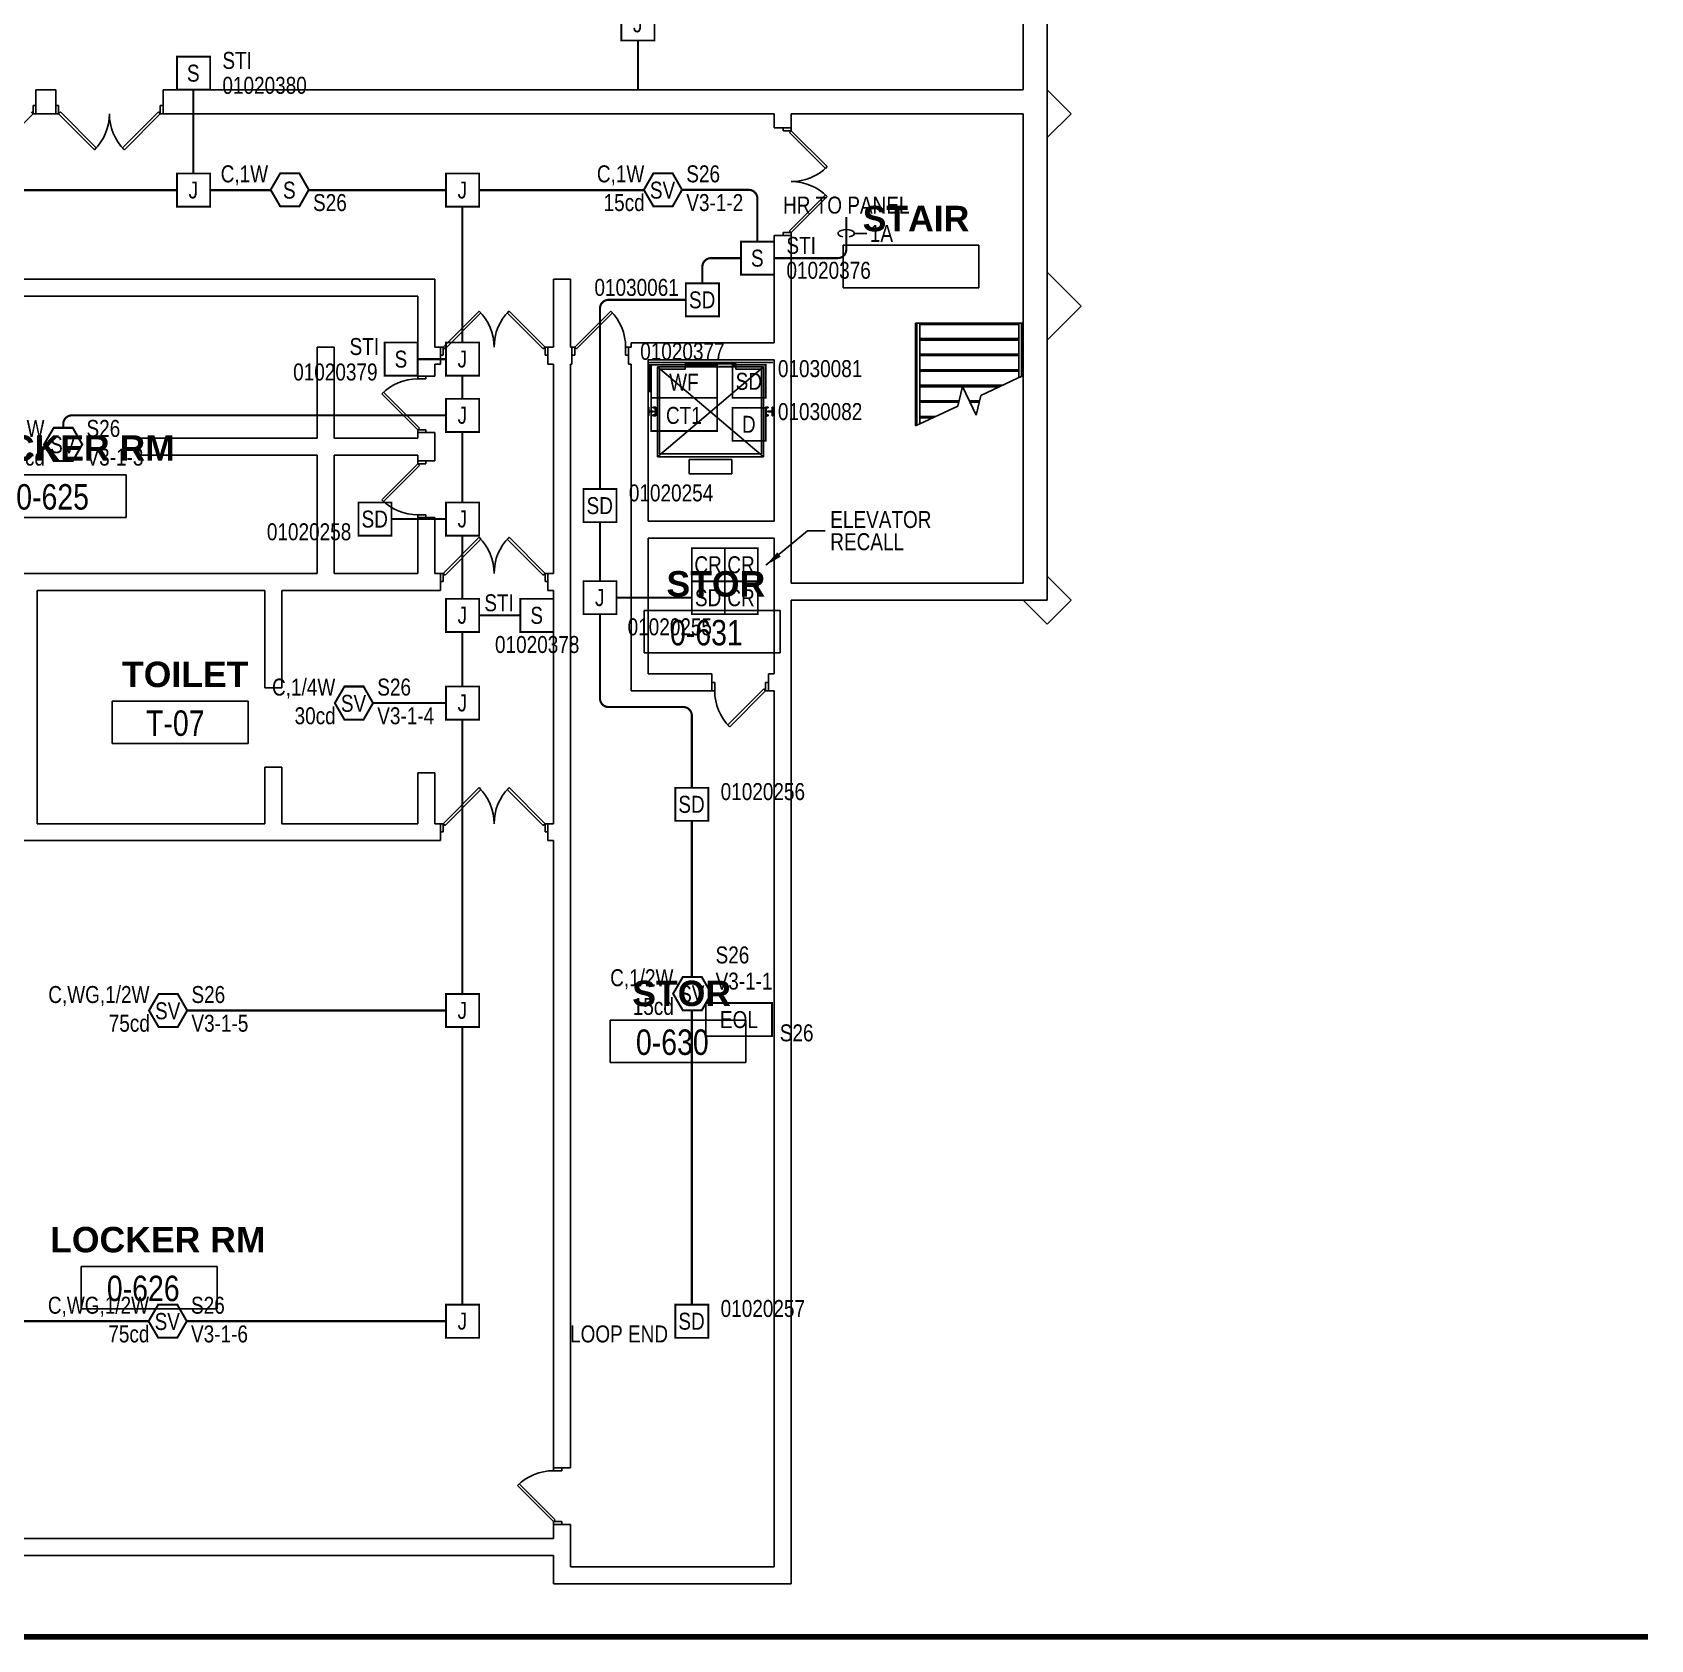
# Model space of a CAD drawing. Header units: inches. Extents: x 3516 to 15434, y -1454 to 5991.
# Drawn here: x 13903 to 15047, y 3066 to 4203 of the extents above; entities that cross this region are included whole.
import ezdxf
from ezdxf.enums import TextEntityAlignment as Align

# ---------------------------------------------------------------- set-up
doc = ezdxf.new("R2010")
doc.units = ezdxf.units.IN
doc.header["$LTSCALE"] = 0.25
doc.header["$MEASUREMENT"] = 0
for name, color, linetype in [('BACKGROUND', 8, 'Continuous'), ('CL-TEXT', 3, 'Continuous'), ('CONDUIT', 6, 'Continuous'), ('EOL', 1, 'Continuous'), ('HEAT DETECTOR', 1, 'Continuous'), ('JUNCTION BOX', 1, 'Continuous'), ('MONITOR MODULE', 1, 'Continuous'), ('PULL STATION', 1, 'Continuous'), ('RELAY MODULES', 1, 'Continuous'), ('SMOKE DETECTOR', 1, 'Continuous'), ('SPEAKER', 1, 'Continuous'), ('SPEAKER STROBE', 1, 'Continuous'), ('WATERFLOW SWITCH', 1, 'Continuous'), ('WIRE TAG', 3, 'Continuous')]:
    doc.layers.add(name, color=color, linetype=linetype)
doc.styles.add('Arial', font='arial.ttf', dxfattribs={"width": 0.8})
doc.styles.add('Arial_B_1', font='arialbd.ttf', dxfattribs={"height": 0.09375})
doc.styles.add('ESSCOE_TEXT', font='arial.ttf', dxfattribs={"width": 0.8, "height": 12})
doc.dimstyles.get("Standard").update_dxf_attribs({"dimtxt": 0.18, "dimasz": 0.18, "dimexe": 0.18, "dimexo": 0.0625, "dimgap": 0.09, "dimtad": 0, "dimtih": 1, "dimtoh": 1, "dimdec": 4, "dimzin": 0, "dimdsep": 46, "dimtxsty": 'Standard', "dimcen": 0.09, "dimadec": 0, "dimazin": 0, "dimtfac": 1, "dimtdec": 4, "dimtofl": 0, "dimtmove": 0, "dimatfit": 3, "dimfxl": 1, "dimtolj": 1, "dimtzin": 0, "dimarcsym": 0})

# ---------------------------------------------------------------- blocks, each defined once
blk = doc.blocks.new('SIGA-278')
at = {"layer": 'PULL STATION', "const_width": 1.3}
blk.add_lwpolyline([(-11.5, -11.7), (-11.5, 11.7), (11.9, 11.7), (11.9, -11.7)], close=True, dxfattribs=at)
at = {"layer": 'PULL STATION', "style": 'Arial', "width": 0.8}
blk.add_text('S', height=12, dxfattribs=at).set_placement((0, 0), align=Align.MIDDLE)
for tag, p in [('ADDRESS', (20.6, 9)), ('ZONE', (20.6, -8.6))]:
    blk.add_attdef(tag, text='', height=12, dxfattribs=at).set_placement(p, align=Align.MIDDLE_LEFT)
blk.add_attdef('SUBSCRIPT', text='', height=12, dxfattribs=at).set_placement((-16.6, -9), align=Align.MIDDLE_RIGHT)
blk = doc.blocks.new('SIGA-HRD')
at = {"layer": 'HEAT DETECTOR', "const_width": 1.3}
blk.add_lwpolyline([(-11.5, -11.7), (-11.5, 11.7), (11.9, 11.7), (11.9, -11.7)], close=True, dxfattribs=at)
at = {"layer": 'HEAT DETECTOR', "style": 'Arial', "width": 0.8}
blk.add_text('D', height=12, dxfattribs=at).set_placement((0, 0), align=Align.MIDDLE)
for tag, p in [('ADDRESS', (20.6, 9)), ('ZONE', (20.6, -8.6))]:
    blk.add_attdef(tag, text='', height=12, dxfattribs=at).set_placement(p, align=Align.MIDDLE_LEFT)
blk.add_attdef('SUBSCRIPT', text='', height=12, dxfattribs=at).set_placement((-16.6, -9), align=Align.MIDDLE_RIGHT)
blk = doc.blocks.new('WATERFLOW SWITCH')
at = {"layer": 'WATERFLOW SWITCH', "const_width": 1.25}
blk.add_lwpolyline([(-23.2, 12.4), (23.6, 12.4), (23.6, -11), (-23.2, -11)], close=True, dxfattribs=at)
at = {"layer": 'WATERFLOW SWITCH', "style": 'Arial', "width": 0.8}
blk.add_text('WF', height=12, dxfattribs=at).set_placement((0, 0), align=Align.MIDDLE)
for tag, p in [('ADDRESS', (28.8, 11.6)), ('ZONE', (29.1, -8.8))]:
    blk.add_attdef(tag, text='', height=12, dxfattribs=at).set_placement(p, align=Align.MIDDLE_LEFT)
blk = doc.blocks.new('GC-S7')
at = {"layer": 'SPEAKER', "const_width": 1.46}
blk.add_lwpolyline([(13.8, 0.2), (7.1, 11.9), (-6.4, 11.9), (-13.2, 0.2), (-6.4, -11.5), (7.1, -11.5)], close=True, dxfattribs=at)
at = {"layer": 'SPEAKER', "style": 'Arial', "width": 0.8}
blk.add_text('S', height=12, dxfattribs=at).set_placement((0, 0), align=Align.MIDDLE)
for tag, p in [('C', (-15, 11.5)), ('1/2W', (-14.7, -8.8))]:
    blk.add_attdef(tag, text='', height=12, dxfattribs=at).set_placement(p, align=Align.MIDDLE_RIGHT)
blk.add_attdef('Speaker_Circuit', text='', height=12, dxfattribs=at).set_placement((16.8, -8.8), align=Align.MIDDLE_LEFT)
blk = doc.blocks.new('WIRE TAG RIGHT')
at = {"layer": 'WIRE TAG', "color": 6}
blk.add_line((5.8, 0), (14.6, 0), dxfattribs=at)
blk.add_ellipse((0, 0), major_axis=(5.77, 0), ratio=0.473684, start_param=5.083251, end_param=10.570968, dxfattribs=at)
at = {"layer": 'WIRE TAG', "style": 'Arial', "width": 0.8}
blk.add_attdef('WIRE#', text='', height=12, dxfattribs=at).set_placement((16.7, 0), align=Align.MIDDLE_LEFT)
blk = doc.blocks.new('GC-S7VM')
at = {"layer": 'SPEAKER STROBE', "const_width": 1.46}
blk.add_lwpolyline([(13.8, 0.2), (7.1, 11.9), (-6.4, 11.9), (-13.2, 0.2), (-6.4, -11.5), (7.1, -11.5)], close=True, dxfattribs=at)
at = {"layer": 'SPEAKER STROBE', "style": 'Arial', "width": 0.8}
blk.add_text('SV', height=12, dxfattribs=at).set_placement((0, 0), align=Align.MIDDLE)
for tag, p in [('C', (-12.9, 11.5)), ('CANDELA', (-12.6, -8.8)), ('1/2W', (-12.6, -29.2))]:
    blk.add_attdef(tag, text='', height=12, dxfattribs=at).set_placement(p, align=Align.MIDDLE_RIGHT)
for tag, p in [('Speaker_Circuit', (16.8, 11.5)), ('Visual_Circuit', (16.8, -8.8))]:
    blk.add_attdef(tag, text='', height=12, dxfattribs=at).set_placement(p, align=Align.MIDDLE_LEFT)
blk = doc.blocks.new('SIGA-PD')
at = {"layer": 'SMOKE DETECTOR', "const_width": 1.3}
blk.add_lwpolyline([(-11.5, -11.7), (-11.5, 11.7), (11.9, 11.7), (11.9, -11.7)], close=True, dxfattribs=at)
at = {"layer": 'SMOKE DETECTOR', "style": 'Arial', "width": 0.8}
blk.add_text('SD', height=12, dxfattribs=at).set_placement((0, 0), align=Align.MIDDLE)
for tag, p in [('ADDRESS', (20.6, 9)), ('ZONE', (20.6, -8.6))]:
    blk.add_attdef(tag, text='', height=12, dxfattribs=at).set_placement(p, align=Align.MIDDLE_LEFT)
blk.add_attdef('SUBSCRIPT', text='', height=12, dxfattribs=at).set_placement((-16.6, -9), align=Align.MIDDLE_RIGHT)
blk = doc.blocks.new('SIGA-CT1')
at = {"layer": 'MONITOR MODULE', "const_width": 1.25}
blk.add_lwpolyline([(-23.2, 12.4), (23.6, 12.4), (23.6, -11), (-23.2, -11)], close=True, dxfattribs=at)
at = {"layer": 'MONITOR MODULE', "style": 'Arial', "width": 0.8}
blk.add_text('CT1', height=12, dxfattribs=at).set_placement((0, 0), align=Align.MIDDLE)
blk = doc.blocks.new('JUNCTION BOX')
at = {"const_width": 1.3}
blk.add_lwpolyline([(-11.5, -11.7), (-11.5, 11.7), (11.9, 11.7), (11.9, -11.7)], close=True, dxfattribs=at)
at = {"style": 'Arial', "width": 0.8}
blk.add_text('J', height=12, dxfattribs=at).set_placement((0, 0), align=Align.MIDDLE)
blk.add_attdef('SUBSCRIPT', text='', height=12, dxfattribs=at).set_placement((-16.6, -9), align=Align.MIDDLE_RIGHT)
blk = doc.blocks.new('SIGA-CR')
at = {"layer": 'RELAY MODULES', "const_width": 1.3}
blk.add_lwpolyline([(-11.5, -11.7), (-11.5, 11.7), (11.9, 11.7), (11.9, -11.7)], close=True, dxfattribs=at)
at = {"layer": 'RELAY MODULES', "style": 'Arial', "width": 0.8}
blk.add_text('CR', height=12, dxfattribs=at).set_placement((0, 0), align=Align.MIDDLE)
for tag, p in [('ADDRESS', (20.6, 9)), ('ZONE', (20.6, -8.6))]:
    blk.add_attdef(tag, text='', height=12, dxfattribs=at).set_placement(p, align=Align.MIDDLE_LEFT)
blk.add_attdef('SUBSCRIPT', text='', height=12, dxfattribs=at).set_placement((-16.6, -9), align=Align.MIDDLE_RIGHT)
blk = doc.blocks.new('EOLR')
at = {"layer": 'EOL', "const_width": 1.25}
blk.add_lwpolyline([(-23.4, 11.7), (23.4, 11.7), (23.4, -11.7), (-23.4, -11.7)], close=True, dxfattribs=at)
at = {"layer": 'EOL', "style": 'Arial', "width": 0.8}
blk.add_text('EOL', height=12, dxfattribs=at).set_placement((0, 0), align=Align.MIDDLE)
for tag, p in [('CIRCUIT#', (28.6, 10.9)), ('EOL_VALUE', (28.9, -9.4))]:
    blk.add_attdef(tag, text='', height=12, dxfattribs=at).set_placement(p, align=Align.MIDDLE_LEFT)

msp = doc.modelspace()

# ---------------------------------------------------------------- linework, layer by layer
at = {"lineweight": 0, "const_width": 4}
msp.add_lwpolyline([(15045.3, 3068.1), (11848.9, 3068.1)], dxfattribs=at)
at = {"layer": 'BACKGROUND'}
for p, q in [((14603.5, 4861), (14603.5, 4162.1)), ((14620.5, 4162.1), (14620.5, 4423.1)), ((13919.5, 4162.1), (13905.5, 4162.1)), ((13905.5, 4162.1), (13905.5, 4145.1)), ((13919.5, 4145.1), (13919.5, 4162.1)), ((14603.5, 4162.1), (13995.5, 4162.1)), ((13995.5, 4162.1), (13995.5, 4145.1)), ((14637.5, 4145.1), (14620.5, 4162.1)), ((14620.5, 4162.1), (14620.5, 4128.2)), ((13878.1, 4119.7), (13903.5, 4145.1)), ((13903.5, 4145.1), (13902.3, 4146.4)), ((13903.5, 4150.9), (13905.5, 4150.9)), ((13903.5, 4145.1), (13903.5, 4150.9)), ((13905.5, 4145.1), (13903.5, 4145.1)), ((13905.5, 4145.1), (13919.5, 4145.1)), ((13921.5, 4150.9), (13919.5, 4150.9)), ((13919.5, 4145.1), (13921.5, 4145.1)), ((13921.5, 4145.1), (13921.5, 4150.9)), ((13921.5, 4145.1), (13922.8, 4146.4)), ((13947, 4119.7), (13921.5, 4145.1)), ((13922.8, 4146.4), (13948.2, 4120.9)), ((13992.3, 4146.4), (13966.8, 4120.9)), ((13968.1, 4119.7), (13993.5, 4145.1)), ((13993.5, 4145.1), (13992.3, 4146.4)), ((13993.5, 4150.9), (13995.5, 4150.9)), ((13993.5, 4145.1), (13993.5, 4150.9)), ((13995.5, 4145.1), (13993.5, 4145.1)), ((13995.5, 4145.1), (14427.5, 4145.1)), ((14427.5, 4145.1), (14427.5, 4135.1)), ((14439.5, 4145.1), (14603.5, 4145.1)), ((14439.5, 4135.1), (14439.5, 4145.1)), ((14603.5, 4145.1), (14603.5, 3813.1)), ((14620.5, 4128.2), (14637.5, 4145.1)), ((14427.5, 4135.1), (14439.5, 4135.1)), ((14433.8, 4133.1), (14433.8, 4135.1)), ((14439.5, 4133.1), (14433.8, 4133.1)), ((14439.5, 4133.1), (14438.3, 4131.9)), ((14438.3, 4131.9), (14463.8, 4106.4)), ((14439.5, 4135.1), (14439.5, 4133.1)), ((14465, 4107.7), (14439.5, 4133.1)), ((13948.2, 4120.9), (13947, 4119.7)), ((13966.8, 4120.9), (13968.1, 4119.7)), ((14620.5, 4033.1), (14620.5, 4128.2)), ((14463.8, 4106.4), (14465, 4107.7)), ((14438.3, 4062.4), (14463.8, 4087.8)), ((14465, 4086.6), (14439.5, 4061.1)), ((14463.8, 4087.8), (14465, 4086.6)), ((14439.5, 4061.1), (14438.3, 4062.4)), ((14427.5, 4059.1), (14427.5, 3983.1)), ((14439.5, 4059.1), (14427.5, 4059.1)), ((14433.8, 4061.1), (14433.8, 4059.1)), ((14439.5, 4061.1), (14433.8, 4061.1)), ((14439.5, 4059.1), (14439.5, 4061.1)), ((14439.5, 3813.1), (14439.5, 4059.1)), ((14476.3, 4052.1), (14572.3, 4052.1)), ((14476.3, 4052.1), (14476.3, 4022.1)), ((14572.3, 4052.1), (14572.3, 4022.1)), ((14187.5, 4028.1), (13387.5, 4028.1)), ((14187.5, 3980.1), (14187.5, 4028.1)), ((14283.5, 4028.1), (14271.5, 4028.1)), ((14271.5, 4028.1), (14271.5, 3980.1)), ((14283.5, 3980.1), (14283.5, 4028.1)), ((14644.5, 4009.1), (14620.5, 4033.1)), ((14620.5, 4033.1), (14620.5, 3985.1)), ((14476.3, 4022.1), (14572.3, 4022.1)), ((13759.5, 4016.1), (14175.5, 4016.1)), ((14175.5, 4016.1), (14175.5, 3959.6)), ((14219, 4005.6), (14193.5, 3980.1)), ((14220.2, 4004.3), (14219, 4005.6)), ((14238.8, 4004.3), (14240.1, 4005.6)), ((14240.1, 4005.6), (14265.5, 3980.1)), ((14312, 4005.6), (14286.5, 3980.1)), ((14313.2, 4004.3), (14312, 4005.6)), ((14620.5, 3985.1), (14644.5, 4009.1)), ((14194.8, 3978.9), (14220.2, 4004.3)), ((14264.3, 3978.9), (14238.8, 4004.3)), ((14287.8, 3978.9), (14313.2, 4004.3)), ((14528.5, 3997.1), (14527.5, 3997.1)), ((14527.5, 3997.1), (14527.5, 3924.4)), ((14528.5, 3997.1), (14530.5, 3997.1)), ((14528.5, 3997.1), (14528.5, 3924.9)), ((14600.5, 3997.1), (14530.5, 3997.1)), ((14530.5, 3997.1), (14530.5, 3925.8)), ((14600.5, 3996.1), (14530.5, 3996.1)), ((14600.5, 3997.1), (14602.5, 3997.1)), ((14600.5, 3997.1), (14600.5, 3958.5)), ((14603.5, 3997.1), (14602.5, 3997.1)), ((14602.5, 3997.1), (14602.5, 3959.4)), ((14427.5, 3983.1), (14326.5, 3983.1)), ((14326.5, 3983.1), (14326.5, 3980.1)), ((14600.5, 3986.1), (14530.5, 3986.1)), ((14600.5, 3985.1), (14530.5, 3985.1)), ((14620.5, 3818.1), (14620.5, 3985.1)), ((14104.5, 3980.1), (14104.5, 3915.6)), ((14116.5, 3980.1), (14104.5, 3980.1)), ((14116.5, 3915.6), (14116.5, 3980.1)), ((14191.5, 3980.1), (14187.5, 3980.1)), ((14191.5, 3968.1), (14191.5, 3980.1)), ((14191.5, 3980.1), (14193.5, 3980.1)), ((14193.5, 3974.4), (14191.5, 3974.4)), ((14193.5, 3980.1), (14193.5, 3974.4)), ((14193.5, 3980.1), (14194.8, 3978.9)), ((14265.5, 3980.1), (14264.3, 3978.9)), ((14265.5, 3980.1), (14265.5, 3974.4)), ((14267.5, 3980.1), (14265.5, 3980.1)), ((14265.5, 3974.4), (14267.5, 3974.4)), ((14271.5, 3980.1), (14267.5, 3980.1)), ((14267.5, 3980.1), (14267.5, 3968.1)), ((14284.5, 3980.1), (14283.5, 3980.1)), ((14284.5, 3968.1), (14284.5, 3980.1)), ((14284.5, 3980.1), (14286.5, 3980.1)), ((14286.5, 3974.4), (14284.5, 3974.4)), ((14286.5, 3980.1), (14286.5, 3974.4)), ((14286.5, 3980.1), (14287.8, 3978.9)), ((14322.5, 3980.1), (14322.5, 3974.4)), ((14324.5, 3980.1), (14322.5, 3980.1)), ((14322.5, 3974.4), (14324.5, 3974.4)), ((14326.5, 3980.1), (14324.5, 3980.1)), ((14324.5, 3980.1), (14324.5, 3968.1)), ((14338.5, 3971.1), (14427.5, 3971.1)), ((14338.5, 3937.6), (14338.5, 3971.1)), ((14427.5, 3971.1), (14427.5, 3857.1)), ((14600.5, 3975.1), (14530.5, 3975.1)), ((14600.5, 3974.1), (14530.5, 3974.1)), ((14175.5, 3959.6), (14187.5, 3959.6)), ((14175.5, 3959.6), (14175.5, 3957.6)), ((14181.3, 3957.6), (14181.3, 3959.6)), ((14187.5, 3959.6), (14187.5, 3968.1)), ((14187.5, 3968.1), (14191.5, 3968.1)), ((14267.5, 3968.1), (14271.5, 3968.1)), ((14271.5, 3968.1), (14271.5, 3820.1)), ((14283.5, 3968.1), (14284.5, 3968.1)), ((14283.5, 3187.6), (14283.5, 3968.1)), ((14324.5, 3968.1), (14326.5, 3968.1)), ((14326.5, 3968.1), (14326.5, 3737.1)), ((14338.5, 3969.1), (14426.5, 3969.1)), ((14338.5, 3967.6), (14340.5, 3967.6)), ((14339.5, 3967.1), (14338.5, 3967.1)), ((14339.5, 3948.6), (14339.5, 3967.6)), ((14340.5, 3967.6), (14340.5, 3948.6)), ((14420, 3902.6), (14345, 3966.1)), ((14345, 3902.6), (14420, 3966.1)), ((14345, 3902.6), (14345, 3966.1)), ((14364.5, 3966.1), (14345, 3966.1)), ((14420, 3966.1), (14345, 3966.1)), ((14345, 3966.1), (14345, 3902.6)), ((14346.5, 3964.6), (14364.5, 3964.6)), ((14346.5, 3964.6), (14346.5, 3904.6)), ((14400.5, 3968.3), (14364.5, 3968.3)), ((14364.5, 3968.3), (14364.5, 3966.3)), ((14364.5, 3966.3), (14400.5, 3966.3)), ((14364.5, 3964.6), (14364.5, 3966.1)), ((14382.5, 3968.3), (14382.5, 3966.3)), ((14400.5, 3966.3), (14400.5, 3968.3)), ((14400.5, 3966.1), (14400.5, 3964.6)), ((14420, 3966.1), (14400.5, 3966.1)), ((14400.5, 3964.6), (14418.5, 3964.6)), ((14418.5, 3904.6), (14418.5, 3964.6)), ((14420, 3966.1), (14420, 3902.6)), ((14420, 3902.6), (14420, 3966.1)), ((14600.5, 3964.1), (14530.5, 3964.1)), ((14600.5, 3963.1), (14530.5, 3963.1)), ((14573.7, 3945.9), (14603.5, 3959.9)), ((14600.5, 3958.5), (14602.5, 3959.4)), ((14151.3, 3948.3), (14150.1, 3947)), ((14176.8, 3922.8), (14151.3, 3948.3)), ((14175.5, 3957.6), (14181.3, 3957.6)), ((14339.5, 3949.1), (14338.5, 3949.1)), ((14340.5, 3948.6), (14338.5, 3948.6)), ((14589.1, 3953.1), (14530.5, 3953.1)), ((14560.7, 3952.1), (14530.5, 3952.1)), ((14557.4, 3938.3), (14560.8, 3952.3)), ((14560.8, 3952.3), (14570.3, 3931.9)), ((14587, 3952.1), (14560.9, 3952.1)), ((14150.1, 3947), (14175.5, 3921.6)), ((14339, 3937.6), (14338.5, 3937.6)), ((14338.5, 3937.6), (14338.5, 3931.6)), ((14339, 3934.8), (14339, 3937.6)), ((14343.8, 3937.6), (14341.8, 3937.6)), ((14341.8, 3937.6), (14341.8, 3937.1)), ((14341.8, 3937.1), (14343.3, 3937.1)), ((14343.3, 3937.1), (14343.3, 3932.1)), ((14343.8, 3931.6), (14343.8, 3937.6)), ((14423.3, 3937.6), (14421.3, 3937.6)), ((14421.3, 3937.6), (14421.3, 3931.6)), ((14421.8, 3932.1), (14421.8, 3937.1)), ((14421.8, 3937.1), (14423.3, 3937.1)), ((14423.3, 3937.1), (14423.3, 3937.6)), ((14426.5, 3937.6), (14426, 3937.6)), ((14426, 3937.6), (14426, 3934.8)), ((14426.5, 3931.6), (14426.5, 3937.6)), ((14558.3, 3942.1), (14530.5, 3942.1)), ((14558.1, 3941.1), (14530.5, 3941.1)), ((14530.5, 3925.8), (14557.4, 3938.3)), ((14572.8, 3942.1), (14565.5, 3942.1)), ((14572.5, 3941.1), (14566, 3941.1)), ((14570.3, 3931.9), (14573.7, 3945.9)), ((14338.5, 3857.1), (14338.5, 3931.6)), ((14338.5, 3931.6), (14339, 3931.6)), ((14342.3, 3934.8), (14339, 3934.8)), ((14339, 3931.6), (14339, 3934.3)), ((14339, 3934.3), (14342.3, 3934.3)), ((14343.3, 3932.1), (14341.8, 3932.1)), ((14341.8, 3932.1), (14341.8, 3931.6)), ((14341.8, 3931.6), (14343.8, 3931.6)), ((14342.3, 3934.3), (14342.3, 3934.8)), ((14421.3, 3931.6), (14423.3, 3931.6)), ((14423.3, 3932.1), (14421.8, 3932.1)), ((14426, 3934.8), (14422.8, 3934.8)), ((14422.8, 3934.8), (14422.8, 3934.3)), ((14422.8, 3934.3), (14426, 3934.3)), ((14423.3, 3931.6), (14423.3, 3932.1)), ((14426, 3934.3), (14426, 3931.6)), ((14426, 3931.6), (14426.5, 3931.6)), ((14527.5, 3924.4), (14528.5, 3924.9)), ((14528.5, 3924.9), (14530.5, 3925.8)), ((14541.9, 3931.1), (14530.5, 3931.1)), ((14539.8, 3930.1), (14530.5, 3930.1)), ((14104.5, 3915.6), (13978.4, 3915.6)), ((13978.4, 3915.6), (13978.4, 3903.6)), ((14175.5, 3915.6), (14116.5, 3915.6)), ((14175.5, 3921.6), (14176.8, 3922.8)), ((14175.5, 3921.6), (14181.3, 3921.6)), ((14175.5, 3919.6), (14175.5, 3921.6)), ((14175.5, 3919.6), (14175.5, 3915.6)), ((14187.5, 3919.6), (14175.5, 3919.6)), ((14181.3, 3921.6), (14181.3, 3919.6)), ((14187.5, 3899.6), (14187.5, 3919.6)), ((13978.4, 3903.6), (14104.5, 3903.6)), ((14104.5, 3903.6), (14104.5, 3820.1)), ((14116.5, 3820.1), (14116.5, 3903.6)), ((14116.5, 3903.6), (14175.5, 3903.6)), ((14175.5, 3903.6), (14175.5, 3899.6)), ((14420, 3902.6), (14345, 3902.6)), ((14345, 3902.6), (14420, 3902.6)), ((14346.5, 3904.6), (14418.5, 3904.6)), ((14150.1, 3872.1), (14175.5, 3897.6)), ((14176.8, 3896.3), (14151.3, 3870.9)), ((14175.5, 3899.6), (14187.5, 3899.6)), ((14175.5, 3899.6), (14175.5, 3897.6)), ((14175.5, 3897.6), (14181.3, 3897.6)), ((14175.5, 3897.6), (14176.8, 3896.3)), ((14181.3, 3897.6), (14181.3, 3899.6)), ((14397.5, 3900.6), (14367.5, 3900.6)), ((14367.5, 3900.6), (14367.5, 3890.6)), ((14367.5, 3890.6), (14397.5, 3890.6)), ((14397.5, 3890.6), (14397.5, 3900.6)), ((13873.4, 3889.7), (13969.4, 3889.7)), ((13969.4, 3889.7), (13969.4, 3859.7)), ((14151.3, 3870.9), (14150.1, 3872.1)), ((13873.4, 3859.7), (13969.4, 3859.7)), ((14175.5, 3861.6), (14181.3, 3861.6)), ((14175.5, 3859.6), (14175.5, 3861.6)), ((14175.5, 3859.6), (14175.5, 3820.1)), ((14187.5, 3859.6), (14175.5, 3859.6)), ((14181.3, 3861.6), (14181.3, 3859.6)), ((14187.5, 3820.1), (14187.5, 3859.6)), ((14427.5, 3857.1), (14338.5, 3857.1)), ((14219, 3845.6), (14193.5, 3820.1)), ((14220.2, 3844.3), (14219, 3845.6)), ((14238.8, 3844.3), (14240.1, 3845.6)), ((14240.1, 3845.6), (14265.5, 3820.1)), ((14338.5, 3845.1), (14427.5, 3845.1)), ((14338.5, 3749.1), (14338.5, 3845.1)), ((14427.5, 3845.1), (14427.5, 3749.1)), ((14194.8, 3818.9), (14220.2, 3844.3)), ((14264.3, 3818.9), (14238.8, 3844.3)), ((14104.5, 3820.1), (13759.5, 3820.1)), ((14175.5, 3820.1), (14116.5, 3820.1)), ((14191.5, 3820.1), (14187.5, 3820.1)), ((14191.5, 3808.1), (14191.5, 3820.1)), ((14191.5, 3820.1), (14193.5, 3820.1)), ((14193.5, 3814.4), (14191.5, 3814.4)), ((14193.5, 3820.1), (14193.5, 3814.4)), ((14193.5, 3820.1), (14194.8, 3818.9)), ((14265.5, 3820.1), (14264.3, 3818.9)), ((14265.5, 3820.1), (14265.5, 3814.4)), ((14267.5, 3820.1), (14265.5, 3820.1)), ((14265.5, 3814.4), (14267.5, 3814.4)), ((14271.5, 3820.1), (14267.5, 3820.1)), ((14267.5, 3820.1), (14267.5, 3808.1)), ((14603.5, 3813.1), (14439.5, 3813.1)), ((14637.5, 3801.1), (14620.5, 3818.1)), ((14620.5, 3818.1), (14620.5, 3801.1)), ((13906.5, 3808.1), (14067.5, 3808.1)), ((13906.5, 3643.1), (13906.5, 3808.1)), ((14067.5, 3808.1), (14067.5, 3739.1)), ((14079.5, 3808.1), (14191.5, 3808.1)), ((14079.5, 3739.1), (14079.5, 3808.1)), ((14267.5, 3808.1), (14271.5, 3808.1)), ((14271.5, 3808.1), (14271.5, 3643.1)), ((14439.5, 3801.1), (14603.6, 3801.1)), ((14439.5, 3105.6), (14439.5, 3801.1)), ((14620.5, 3801.1), (14603.6, 3801.1)), ((14603.6, 3801.1), (14620.5, 3784.2)), ((14620.5, 3784.2), (14637.5, 3801.1)), ((14335.7, 3793.8), (14431.7, 3793.8)), ((14335.7, 3793.8), (14335.7, 3763.8)), ((14431.7, 3793.8), (14431.7, 3763.8)), ((14335.7, 3763.8), (14431.7, 3763.8)), ((14383.5, 3749.1), (14338.5, 3749.1)), ((14383.5, 3737.1), (14383.5, 3749.1)), ((14385.5, 3742.9), (14383.5, 3742.9)), ((14385.5, 3737.1), (14385.5, 3742.9)), ((14421.5, 3742.9), (14423.5, 3742.9)), ((14421.5, 3737.1), (14421.5, 3742.9)), ((14427.5, 3749.1), (14423.5, 3749.1)), ((14423.5, 3749.1), (14423.5, 3737.1)), ((14067.5, 3739.1), (14079.5, 3739.1)), ((14326.5, 3737.1), (14383.5, 3737.1)), ((14383.5, 3737.1), (14385.5, 3737.1)), ((14420.3, 3738.4), (14394.8, 3712.9)), ((14396.1, 3711.7), (14421.5, 3737.1)), ((14421.5, 3737.1), (14420.3, 3738.4)), ((14423.5, 3737.1), (14421.5, 3737.1)), ((14423.5, 3737.1), (14427.5, 3737.1)), ((14427.5, 3737.1), (14427.5, 3117.6)), ((13959.5, 3729.8), (14055.5, 3729.8)), ((13959.5, 3729.8), (13959.5, 3699.8)), ((14055.5, 3729.8), (14055.5, 3699.8)), ((14394.8, 3712.9), (14396.1, 3711.7)), ((13959.5, 3699.8), (14055.5, 3699.8)), ((14079.5, 3683.1), (14067.5, 3683.1)), ((14067.5, 3683.1), (14067.5, 3643.1)), ((14079.5, 3643.1), (14079.5, 3683.1)), ((14187.5, 3679.1), (14175.5, 3679.1)), ((14175.5, 3679.1), (14175.5, 3643.1)), ((14187.5, 3643.1), (14187.5, 3679.1)), ((14219, 3668.6), (14193.5, 3643.1)), ((14194.8, 3641.9), (14220.2, 3667.3)), ((14220.2, 3667.3), (14219, 3668.6)), ((14238.8, 3667.3), (14240.1, 3668.6)), ((14264.3, 3641.9), (14238.8, 3667.3)), ((14240.1, 3668.6), (14265.5, 3643.1)), ((14067.5, 3643.1), (13906.5, 3643.1)), ((14175.5, 3643.1), (14079.5, 3643.1)), ((14191.5, 3643.1), (14187.5, 3643.1)), ((14191.5, 3631.1), (14191.5, 3643.1)), ((14191.5, 3643.1), (14193.5, 3643.1)), ((14193.5, 3643.1), (14193.5, 3637.4)), ((14193.5, 3643.1), (14194.8, 3641.9)), ((14265.5, 3643.1), (14264.3, 3641.9)), ((14265.5, 3643.1), (14265.5, 3637.4)), ((14267.5, 3643.1), (14265.5, 3643.1)), ((14271.5, 3643.1), (14267.5, 3643.1)), ((14267.5, 3643.1), (14267.5, 3631.1)), ((13894.5, 3631.1), (14191.5, 3631.1)), ((14193.5, 3637.4), (14191.5, 3637.4)), ((14265.5, 3637.4), (14267.5, 3637.4)), ((14267.5, 3631.1), (14271.5, 3631.1)), ((14271.5, 3631.1), (14271.5, 3187.6)), ((14311.6, 3504.2), (14407.6, 3504.2)), ((14311.6, 3504.2), (14311.6, 3474.2)), ((14407.6, 3504.2), (14407.6, 3474.2)), ((14311.6, 3474.2), (14407.6, 3474.2)), ((13937.6, 3330.1), (14033.6, 3330.1)), ((13937.6, 3330.1), (13937.6, 3300.1)), ((14033.6, 3330.1), (14033.6, 3300.1)), ((13937.6, 3300.1), (14033.6, 3300.1)), ((14271.5, 3187.6), (14283.5, 3187.6)), ((14271.5, 3187.6), (14271.5, 3185.6)), ((14271.5, 3185.6), (14277.3, 3185.6)), ((14277.3, 3185.6), (14277.3, 3187.6)), ((14247.3, 3176.3), (14246.1, 3175.1)), ((14246.1, 3175.1), (14271.5, 3149.6)), ((14272.8, 3150.9), (14247.3, 3176.3)), ((14271.5, 3149.6), (14272.8, 3150.9)), ((14271.5, 3149.6), (14277.3, 3149.6)), ((14271.5, 3147.6), (14271.5, 3149.6)), ((14283.5, 3147.6), (14271.5, 3147.6)), ((14271.5, 3147.6), (14271.5, 3137.6)), ((14277.3, 3149.6), (14277.3, 3147.6)), ((14283.5, 3117.6), (14283.5, 3147.6)), ((14271.5, 3137.6), (13759.5, 3137.6)), ((12223.5, 3125.6), (14271.5, 3125.6)), ((14271.5, 3125.6), (14271.5, 3105.6)), ((14427.5, 3117.6), (14283.5, 3117.6)), ((14271.5, 3105.6), (14439.5, 3105.6))]:
    msp.add_line(p, q, dxfattribs=at)
for centre, start, end in [((13921.5, 4145.1), 315, 0), ((13993.5, 4145.1), 180, 225), ((14439.5, 4133.1), 270, 315), ((14439.5, 4061.1), 45, 90), ((14193.5, 3980.1), 0, 45), ((14265.5, 3980.1), 135, 180), ((14286.5, 3980.1), 0, 45), ((14175.5, 3921.6), 90, 135), ((14175.5, 3897.6), 225, 270), ((14193.5, 3820.1), 0, 45), ((14265.5, 3820.1), 135, 180), ((14421.5, 3737.1), 180, 225), ((14193.5, 3643.1), 0, 45), ((14265.5, 3643.1), 135, 180), ((14271.5, 3149.6), 90, 135)]:
    msp.add_arc(centre, 36, start, end, dxfattribs=at)
at = {"layer": 'CONDUIT', "lineweight": 0, "const_width": 1.5}
for points in [[(14331.2, 4196.9), (14331.2, 4162.1)], [(14016.9, 4162.1), (14016.9, 4102.8)], [(13876.2, 4091.1), (14005.3, 4091.1)], [(14028.6, 4091.1), (14071.6, 4091.1)], [(14098.4, 4091.1), (14195.5, 4091.1)], [(14218.9, 4091.1), (14335.5, 4091.1)], [(14207, 3983.3), (14207, 4079.4)], [(14175.5, 3971.6), (14195.5, 3971.6)], [(14207, 3943.5), (14207, 3959.9)], [(14207, 3870.2), (14207, 3920.1)], [(14157, 3858.5), (14195.5, 3858.5)], [(14304.4, 3856.3), (14304.4, 3814.6)], [(14207, 3802.1), (14207, 3846.8)], [(14369.3, 3802.9), (14316.1, 3802.9)], [(14248.2, 3790.4), (14218.9, 3790.4)], [(14207, 3740.1), (14207, 3778.7)], [(14143.9, 3728.4), (14195.5, 3728.4)], [(14207, 3522.7), (14207, 3716.7)], [(14369.3, 3645.1), (14369.3, 3534.6)], [(14012.5, 3511), (14195.5, 3511)], [(14369.3, 3511.2), (14369.3, 3303)], [(14207, 3303), (14207, 3499.3)], [(13985.2, 3291.3), (13554.6, 3291.3)], [(14012.2, 3291.3), (14195.5, 3291.3)]]:
    msp.add_lwpolyline(points, dxfattribs=at)
for points in [[(14362.4, 4091.3), (14409.6, 4091.3, -0.414214), (14415.6, 4085.3), (14415.6, 4054.7)], [(14427.5, 4043), (14472.5, 4043, 0.414214), (14478.5, 4049), (14478.5, 4072)], [(14404.2, 4043), (14382.8, 4043, 0.414214), (14376.8, 4037), (14376.8, 4025.2)], [(14365.1, 4013.5), (14310.4, 4013.5, 0.414214), (14304.4, 4007.5), (14304.4, 3879.7)], [(13924.9, 3923), (13924.9, 3925.8, -0.414214), (13930.9, 3931.8), (14195.5, 3931.8)], [(14304.4, 3791.2), (14304.4, 3731.6, 0.414214), (14310.4, 3725.6), (14363.3, 3725.6, -0.414214), (14369.3, 3719.6), (14369.3, 3668.5)]]:
    msp.add_lwpolyline(points, format="xyb", dxfattribs=at)

# ---------------------------------------------------------------- block references
at = {"layer": 'EOL'}
msp.add_blockref('EOLR', (14402.6, 3504.6), dxfattribs=at).add_auto_attribs({'EOL_VALUE': 'S26'})
at = {"layer": 'HEAT DETECTOR'}
msp.add_blockref('SIGA-HRD', (14409.6, 3925.5), dxfattribs=at).add_auto_attribs({'ADDRESS': '01030082'})
at = {"layer": 'JUNCTION BOX'}
for p in [(14331, 4208.6), (14016.8, 4091.1), (14207, 4091.1), (14207, 3971.6), (14207, 3931.8), (14207, 3858.5), (14304.2, 3802.9), (14207, 3790.4), (14207, 3728.4), (14207, 3511), (14207, 3291.3)]:
    msp.add_blockref('JUNCTION BOX', p, dxfattribs=at)
at = {"layer": 'MONITOR MODULE'}
msp.add_blockref('SIGA-CT1', (14363.7, 3931.8), dxfattribs=at)
at = {"layer": 'PULL STATION'}
for p, values in [((14016.8, 4173.8), {'ADDRESS': 'STI', 'ZONE': '01020380'}), ((14415.6, 4043), {'ADDRESS': 'STI', 'ZONE': '01020376'})]:
    msp.add_blockref('SIGA-278', p, dxfattribs=at).add_auto_attribs(values)
ref = msp.add_blockref('SIGA-278', (14163.6, 3971.6), dxfattribs=at)
ref.add_attrib('ADDRESS', 'STI', dxfattribs={"height": 12, "style": 'Arial', "width": 0.8}).set_placement((14127.3, 3980.5), align=Align.MIDDLE_LEFT)
ref.add_attrib('SUBSCRIPT', '01020379', dxfattribs={"height": 12, "style": 'Arial', "width": 0.8}).set_placement((14147.1, 3962.5), align=Align.MIDDLE_RIGHT)
ref = msp.add_blockref('SIGA-278', (14259.6, 3790.4), dxfattribs=at)
ref.add_attrib('ADDRESS', 'STI', dxfattribs={"height": 12, "style": 'Arial', "width": 0.8}).set_placement((14222.6, 3799.3), align=Align.MIDDLE_LEFT)
ref.add_attrib('SUBSCRIPT', '01020378', dxfattribs={"height": 12, "style": 'Arial', "width": 0.8}).set_placement((14289.8, 3769.8), align=Align.MIDDLE_RIGHT)
at = {"layer": 'RELAY MODULES'}
for p in [(14380.8, 3826.2), (14404.1, 3826.2), (14404.1, 3802.9)]:
    msp.add_blockref('SIGA-CR', p, dxfattribs=at)
at = {"layer": 'SMOKE DETECTOR'}
ref = msp.add_blockref('SIGA-PD', (14376.6, 4013.5), dxfattribs=at)
ref.add_attrib('SUBSCRIPT', '01030061', dxfattribs={"height": 12, "style": 'Arial', "width": 0.8}).set_placement((14360.1, 4022.3), align=Align.MIDDLE_RIGHT)
for p, values in [((14409.6, 3955.9), {'ADDRESS': '01030081'}), ((14304.2, 3868), {'ADDRESS': '01020254'}), ((14145.1, 3858.5), {'SUBSCRIPT': '01020258'}), ((14369.1, 3656.8), {'ADDRESS': '01020256'}), ((14369.1, 3291.3), {'ADDRESS': '01020257', 'SUBSCRIPT': 'LOOP END'})]:
    msp.add_blockref('SIGA-PD', p, dxfattribs=at).add_auto_attribs(values)
ref = msp.add_blockref('SIGA-PD', (14380.8, 3802.9), dxfattribs=at)
ref.add_attrib('ADDRESS', '01020255', dxfattribs={"height": 12, "style": 'Arial', "width": 0.8}).set_placement((14323.9, 3782.3), align=Align.MIDDLE_LEFT)
at = {"layer": 'SPEAKER'}
msp.add_blockref('GC-S7', (14084.7, 4091.1), dxfattribs=at).add_auto_attribs({'C': 'C,1W', 'Speaker_Circuit': 'S26'})
at = {"layer": 'SPEAKER STROBE'}
for p, values in [((14348.6, 4091.1), {'C': 'C,1W', 'Speaker_Circuit': 'S26', 'Visual_Circuit': 'V3-1-2', 'CANDELA': '15cd'}), ((13924.5, 3911.1), {'C': 'C,WG,1W', 'Speaker_Circuit': 'S26', 'Visual_Circuit': 'V3-1-3', 'CANDELA': '75cd'}), ((14130.1, 3728.2), {'C': 'C,1/4W', 'Speaker_Circuit': 'S26', 'Visual_Circuit': 'V3-1-4', 'CANDELA': '30cd'}), ((13998.7, 3510.8), {'C': 'C,WG,1/2W', 'Speaker_Circuit': 'S26', 'Visual_Circuit': 'V3-1-5', 'CANDELA': '75cd'}), ((13998.4, 3291.1), {'C': 'C,WG,1/2W', 'Speaker_Circuit': 'S26', 'Visual_Circuit': 'V3-1-6', 'CANDELA': '75cd'})]:
    msp.add_blockref('GC-S7VM', p, dxfattribs=at).add_auto_attribs(values)
ref = msp.add_blockref('GC-S7VM', (14369.3, 3522.7), dxfattribs=at)
ref.add_attrib('C', 'C,1/2W', dxfattribs={"height": 12, "style": 'Arial', "width": 0.8}).set_placement((14356.3, 3534.2), align=Align.MIDDLE_RIGHT)
ref.add_attrib('Speaker_Circuit', 'S26', dxfattribs={"height": 12, "style": 'Arial', "width": 0.8}).set_placement((14386.1, 3550.3), align=Align.MIDDLE_LEFT)
ref.add_attrib('Visual_Circuit', 'V3-1-1', dxfattribs={"height": 12, "style": 'Arial', "width": 0.8}).set_placement((14386.1, 3531.8), align=Align.MIDDLE_LEFT)
ref.add_attrib('CANDELA', '15cd', dxfattribs={"height": 12, "style": 'Arial', "width": 0.8}).set_placement((14356.6, 3513.9), align=Align.MIDDLE_RIGHT)
at = {"layer": 'WATERFLOW SWITCH'}
ref = msp.add_blockref('WATERFLOW SWITCH', (14363.7, 3955.2), dxfattribs=at)
ref.add_attrib('ADDRESS', '01020377', dxfattribs={"height": 12, "style": 'Arial', "width": 0.8}).set_placement((14332.8, 3977.1), align=Align.MIDDLE_LEFT)
at = {"layer": 'WIRE TAG'}
msp.add_blockref('WIRE TAG RIGHT', (14478.5, 4060.5), dxfattribs=at).add_auto_attribs({'WIRE#': '1A'})

# ---------------------------------------------------------------- texts
at = {"layer": 'BACKGROUND', "char_height": 18, "attachment_point": 1}
for s, insert, width, style in [('STAIR', (14490.1, 4080), 82.355, 'Arial_B_1'), ('LOCKER RM', (13851.5, 3917.7), 169.074, 'Arial_B_1'), ('0-625', (13891.6, 3883.2), 70.357, 'Arial'), ('STOR', (14351.4, 3821.7), 77.992, 'Arial_B_1'), ('0-631', (14353.9, 3787.2), 70.357, 'Arial'), ('TOILET', (13966.4, 3757.7), 99.263, 'Arial_B_1'), ('T-07', (13983.4, 3723.2), 56.722, 'Arial'), ('STOR', (14327.2, 3532.1), 77.992, 'Arial_B_1'), ('0-630', (14329.8, 3497.6), 70.357, 'Arial'), ('LOCKER RM', (13915.6, 3358), 169.074, 'Arial_B_1'), ('0-626', (13955.7, 3323.5), 70.357, 'Arial')]:
    msp.add_mtext(s, dxfattribs=dict(at, insert=insert, width=width, style=style))
at = {"layer": 'CL-TEXT', "style": 'ESSCOE_TEXT', "width": 0.8}
msp.add_text('HR TO PANEL', height=12, dxfattribs=at).set_placement((14478.5, 4080.5), align=Align.MIDDLE_CENTER)
at = {"layer": 'CL-TEXT', "style": 'Arial', "width": 0.8}
for s, p in [('ELEVATOR', (14467.2, 3858.2)), ('RECALL', (14467.2, 3842.5))]:
    msp.add_text(s, height=12, dxfattribs=at).set_placement(p, align=Align.MIDDLE_LEFT)

# ---------------------------------------------------------------- leaders
at = {"layer": 'CL-TEXT', "annotation_type": 0, "has_hookline": 1, "hookline_direction": 1, "horizontal_direction": (-1, 0, 0)}
msp.add_leader([(14421.7, 3825.8), (14451.1, 3850.2), (14463.7, 3850.2)], dimstyle='Standard', override={"dimasz": 12}, dxfattribs=at)

doc.saveas('drawing.dxf')
